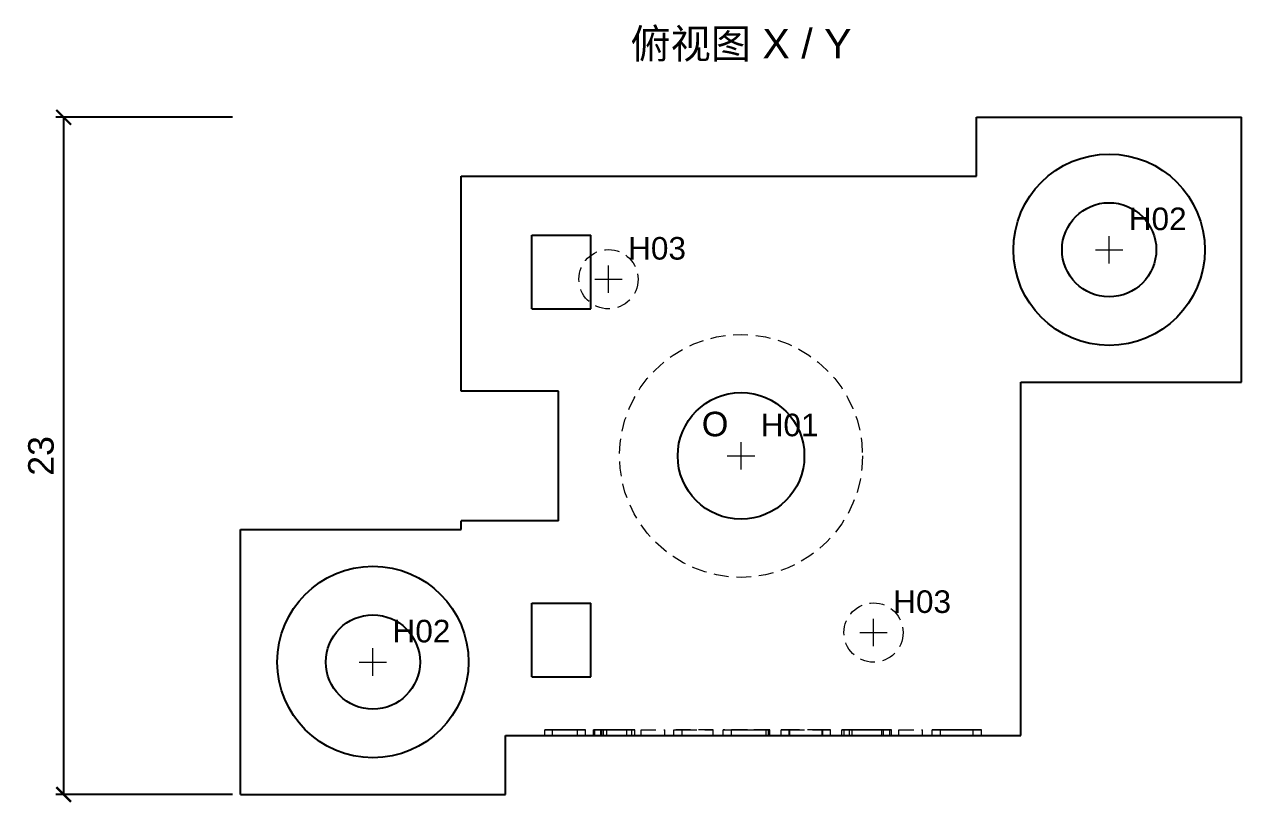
# Model space of a CAD drawing. Header units: millimetres. Extents: x 4 to 223, y 19 to 91.
# Drawn here: x 29.33 to 70.67, y 18.89 to 45.32 of the extents above; entities that cross this region are included whole.
import ezdxf
from ezdxf.enums import TextEntityAlignment as Align

# ---------------------------------------------------------------- set-up
doc = ezdxf.new("R2010")
doc.units = ezdxf.units.MM
doc.linetypes.add('WP_HIDDEN', pattern=[2.3, 1.5, -0.8])
for name, color, linetype, lineweight in [('ANNOTATIONS', 7, 'CONTINUOUS', 18), ('DIMENSIONS', 7, 'CONTINUOUS', 18), ('HIDDEN', 7, 'WP_HIDDEN', 13), ('VISIBLE', 7, 'CONTINUOUS', 25)]:
    doc.layers.add(name, color=color, linetype=linetype, lineweight=lineweight)
doc.styles.add('CJK', font='Arial Unicode.ttf')
doc.styles.add('OpenSansCondensed-Light', font='OpenSansCondensed-Light.ttf')
doc.dimstyles.new('EZDXF', dxfattribs={"dimtxt": 0.25, "dimasz": 0.175, "dimexe": 0.375, "dimexo": 0.125, "dimgap": 0.1, "dimtad": 1, "dimlfac": 100, "dimzin": 12, "dimdsep": 46, "dimtxsty": 'OpenSansCondensed-Light', "dimblk": 'ARCHTICK', "dimcen": 2.5, "dimazin": 3, "dimtfac": 0.5, "dimtmove": 2, "dimatfit": 3})

# ---------------------------------------------------------------- blocks, each defined once
blk = doc.blocks.new('_ARCHTICK')
at = {"color": 0, "linetype": 'BYBLOCK', "const_width": 0.15}
blk.add_lwpolyline([(-0.5, -0.5), (0.5, 0.5)], dxfattribs=at)

msp = doc.modelspace()

# ---------------------------------------------------------------- linework, layer by layer
at = {"layer": 'ANNOTATIONS'}
for p, q in [((66.16667, 37.2), (66.16667, 38.13333)), ((65.7, 37.66667), (66.63333, 37.66667)), ((49.16667, 36.2), (49.16667, 37.13333)), ((48.7, 36.66667), (49.63333, 36.66667)), ((53.66667, 30.2), (53.66667, 31.13333)), ((53.2, 30.66667), (54.13333, 30.66667)), ((58.16667, 24.2), (58.16667, 25.13333)), ((57.7, 24.66667), (58.63333, 24.66667)), ((41.16667, 23.2), (41.16667, 24.13333)), ((40.7, 23.66667), (41.63333, 23.66667))]:
    msp.add_line(p, q, dxfattribs=at)
at = {"layer": 'HIDDEN', "ltscale": 0.333333}
for p, q in [((47.00037, 21.16667), (47.00037, 21.36667)), ((47.26884, 21.16667), (47.26884, 21.36667)), ((48.11924, 21.16667), (48.11924, 21.36667)), ((48.38771, 21.16667), (48.38771, 21.36667)), ((48.65328, 21.16667), (48.65328, 21.36667)), ((48.65328, 21.36667), (48.92755, 21.36667)), ((48.92755, 21.16667), (48.65328, 21.16667)), ((48.94496, 21.36667), (48.69971, 21.36667)), ((48.69971, 21.16667), (48.69971, 21.36667)), ((48.69971, 21.36667), (48.90578, 21.36667)), ((48.90578, 21.16667), (48.69971, 21.16667)), ((48.69971, 21.16667), (48.94496, 21.16667)), ((48.90578, 21.16667), (48.90578, 21.36667)), ((48.90578, 21.36667), (49.9637, 21.36667)), ((49.9637, 21.16667), (48.90578, 21.16667)), ((48.92755, 21.16667), (48.92755, 21.36667)), ((48.94496, 21.16667), (48.94496, 21.36667)), ((49.11475, 21.36667), (49.00011, 21.36667)), ((49.00011, 21.16667), (49.00011, 21.36667)), ((49.00011, 21.16667), (49.11475, 21.16667)), ((49.9637, 21.36667), (49.11475, 21.36667)), ((49.11475, 21.16667), (49.11475, 21.36667)), ((49.11475, 21.16667), (49.9637, 21.16667)), ((49.78665, 21.16667), (49.78665, 21.36667)), ((49.9637, 21.16667), (49.9637, 21.36667)), ((50.06383, 21.16667), (50.06383, 21.36667)), ((50.27715, 21.16667), (50.27715, 21.36667)), ((50.27715, 21.36667), (51.07966, 21.36667)), ((51.07966, 21.16667), (50.27715, 21.16667)), ((51.07966, 21.16667), (51.07966, 21.36667)), ((51.39022, 21.16667), (51.39022, 21.36667)), ((51.39022, 21.36667), (51.67175, 21.36667)), ((52.7195, 21.36667), (51.39022, 21.36667)), ((51.67175, 21.16667), (51.39022, 21.16667)), ((51.39022, 21.16667), (52.7195, 21.16667)), ((51.67175, 21.16667), (51.67175, 21.36667)), ((51.67175, 21.36667), (52.7195, 21.36667)), ((52.7195, 21.16667), (51.67175, 21.16667)), ((52.7195, 21.16667), (52.7195, 21.36667)), ((53.06053, 21.16667), (53.06053, 21.36667)), ((53.06053, 21.36667), (54.59879, 21.36667)), ((54.64813, 21.36667), (53.06053, 21.36667)), ((54.59879, 21.16667), (53.06053, 21.16667)), ((53.06053, 21.16667), (54.64813, 21.16667)), ((54.59879, 21.36667), (53.34206, 21.36667)), ((53.34206, 21.16667), (53.34206, 21.36667)), ((53.34206, 21.36667), (54.51898, 21.36667)), ((53.34206, 21.36667), (54.64813, 21.36667)), ((54.64813, 21.16667), (53.34206, 21.16667)), ((53.34206, 21.16667), (54.51898, 21.16667)), ((53.34206, 21.16667), (54.59879, 21.16667)), ((54.51898, 21.16667), (54.51898, 21.36667)), ((54.59879, 21.16667), (54.59879, 21.36667)), ((54.64813, 21.16667), (54.64813, 21.36667)), ((55.03415, 21.16667), (55.03415, 21.36667)), ((55.03415, 21.36667), (55.32293, 21.36667)), ((55.30407, 21.36667), (55.03415, 21.36667)), ((55.32293, 21.16667), (55.03415, 21.16667)), ((55.03415, 21.16667), (55.30407, 21.16667)), ((56.42148, 21.36667), (55.30407, 21.36667)), ((55.30407, 21.16667), (55.30407, 21.36667)), ((55.30407, 21.16667), (56.42148, 21.16667)), ((55.32293, 21.16667), (55.32293, 21.36667)), ((55.32293, 21.36667), (56.44035, 21.36667)), ((56.44035, 21.16667), (55.32293, 21.16667)), ((56.71027, 21.36667), (56.42148, 21.36667)), ((56.42148, 21.16667), (56.42148, 21.36667)), ((56.42148, 21.16667), (56.71027, 21.16667)), ((56.44035, 21.16667), (56.44035, 21.36667)), ((56.44035, 21.36667), (56.71027, 21.36667)), ((56.71027, 21.16667), (56.44035, 21.16667)), ((56.71027, 21.16667), (56.71027, 21.36667)), ((57.08758, 21.16667), (57.08758, 21.36667)), ((57.08758, 21.36667), (57.35314, 21.36667)), ((57.35314, 21.16667), (57.08758, 21.16667)), ((57.16884, 21.16667), (57.16884, 21.36667)), ((57.35314, 21.16667), (57.35314, 21.36667)), ((57.44022, 21.16667), (57.44022, 21.36667)), ((58.71726, 21.36667), (58.44734, 21.36667)), ((58.44734, 21.16667), (58.44734, 21.36667)), ((58.44734, 21.16667), (58.71726, 21.16667)), ((58.50974, 21.16667), (58.50974, 21.36667)), ((58.71726, 21.16667), (58.71726, 21.36667)), ((58.78111, 21.16667), (58.78111, 21.36667)), ((59.03072, 21.16667), (59.03072, 21.36667)), ((59.03072, 21.36667), (59.83322, 21.36667)), ((59.83322, 21.16667), (59.03072, 21.16667)), ((59.83322, 21.16667), (59.83322, 21.36667)), ((60.15974, 21.16667), (60.15974, 21.36667)), ((60.15974, 21.36667), (60.44127, 21.36667)), ((60.44127, 21.16667), (60.15974, 21.16667)), ((60.44127, 21.16667), (60.44127, 21.36667)), ((61.55143, 21.16667), (61.55143, 21.36667)), ((61.55143, 21.36667), (61.83296, 21.36667)), ((61.83296, 21.16667), (61.55143, 21.16667)), ((61.83296, 21.16667), (61.83296, 21.36667))]:
    msp.add_line(p, q, dxfattribs=at)
for points in [[(47.2108, 21.36667), (47.11874, 21.36667), (47.05298, 21.36667), (47.01353, 21.36667), (47.00037, 21.36667)], [(47.00037, 21.36667), (47.01978, 21.36667), (47.07801, 21.36667)], [(47.07801, 21.16667), (47.04276, 21.16667), (47.01863, 21.16667), (47.00037, 21.16667)], [(47.00037, 21.16667), (47.01101, 21.16667), (47.04619, 21.16667), (47.11119, 21.16667), (47.2108, 21.16667)], [(47.07801, 21.36667), (47.17452, 21.36667), (47.30875, 21.36667)], [(47.30875, 21.16667), (47.17355, 21.16667), (47.07801, 21.16667)], [(47.69404, 21.36667), (47.54847, 21.36667), (47.4194, 21.36667), (47.30685, 21.36667), (47.2108, 21.36667)], [(47.2108, 21.16667), (47.30709, 21.16667), (47.42081, 21.16667), (47.55052, 21.16667), (47.69404, 21.16667)], [(47.26884, 21.36667), (47.27651, 21.36667), (47.2995, 21.36667), (47.33782, 21.36667), (47.39147, 21.36667)], [(47.4038, 21.36667), (47.34476, 21.36667), (47.30258, 21.36667), (47.27728, 21.36667), (47.26884, 21.36667)], [(47.39147, 21.16667), (47.33282, 21.16667), (47.2951, 21.16667), (47.2749, 21.16667), (47.26884, 21.16667)], [(47.26884, 21.16667), (47.27561, 21.16667), (47.29804, 21.16667), (47.33963, 21.16667), (47.4038, 21.16667)], [(47.30875, 21.36667), (47.48162, 21.36667), (47.69404, 21.36667)], [(47.69404, 21.16667), (47.48285, 21.16667), (47.30875, 21.16667)], [(47.39147, 21.36667), (47.52842, 21.36667), (47.69404, 21.36667)], [(47.69404, 21.16667), (47.52757, 21.16667), (47.39147, 21.16667)], [(47.69114, 21.36667), (47.52933, 21.36667), (47.4038, 21.36667)], [(47.4038, 21.16667), (47.52918, 21.16667), (47.69114, 21.16667)], [(47.99661, 21.36667), (47.85893, 21.36667), (47.69114, 21.36667)], [(47.69114, 21.16667), (47.8597, 21.16667), (47.99661, 21.16667)], [(47.69404, 21.36667), (47.85476, 21.36667), (47.99444, 21.36667)], [(48.08078, 21.36667), (47.9992, 21.36667), (47.90755, 21.36667), (47.80583, 21.36667), (47.69404, 21.36667)], [(47.69404, 21.36667), (47.85966, 21.36667), (47.99661, 21.36667)], [(47.69404, 21.16667), (47.90628, 21.16667), (47.99855, 21.16667), (48.08078, 21.16667)], [(47.99444, 21.16667), (47.85422, 21.16667), (47.69404, 21.16667)], [(47.99661, 21.16667), (47.86053, 21.16667), (47.69404, 21.16667)], [(47.99444, 21.36667), (48.11235, 21.36667), (48.20776, 21.36667)], [(48.20776, 21.16667), (48.11247, 21.16667), (47.99444, 21.16667)], [(47.99661, 21.36667), (48.05026, 21.36667), (48.08858, 21.36667), (48.11158, 21.36667), (48.11924, 21.36667)], [(48.11924, 21.16667), (48.11317, 21.16667), (48.09296, 21.16667), (48.05522, 21.16667), (47.99661, 21.16667)], [(47.99661, 21.16667), (48.05529, 21.16667), (48.09302, 21.16667), (48.11319, 21.16667), (48.11924, 21.16667)], [(48.3108, 21.36667), (48.21484, 21.36667), (48.08078, 21.36667)], [(48.08078, 21.16667), (48.15329, 21.16667), (48.21579, 21.16667), (48.3108, 21.16667)], [(48.20776, 21.36667), (48.28286, 21.36667), (48.33982, 21.36667)], [(48.33982, 21.16667), (48.28325, 21.16667), (48.20776, 21.16667)], [(48.38771, 21.36667), (48.36848, 21.36667), (48.3108, 21.36667)], [(48.3108, 21.16667), (48.34569, 21.16667), (48.3696, 21.16667), (48.38771, 21.16667)], [(48.33982, 21.36667), (48.37574, 21.36667), (48.38771, 21.36667)], [(48.38771, 21.16667), (48.37633, 21.16667), (48.33982, 21.16667)], [(48.86297, 21.36667), (48.78103, 21.36667), (48.71876, 21.36667), (48.67618, 21.36667), (48.65328, 21.36667)], [(48.65328, 21.16667), (48.67581, 21.16667), (48.71823, 21.16667), (48.78074, 21.16667), (48.86297, 21.16667)], [(49.33679, 21.36667), (49.19833, 21.36667), (49.07321, 21.36667), (48.96143, 21.36667), (48.86297, 21.36667)], [(48.86297, 21.16667), (48.96255, 21.16667), (49.07548, 21.16667), (49.20068, 21.16667), (49.33679, 21.16667)], [(48.92755, 21.36667), (48.94782, 21.36667), (48.97816, 21.36667), (49.01857, 21.36667), (49.06904, 21.36667)], [(49.06904, 21.16667), (49.01808, 21.16667), (48.97757, 21.16667), (48.94747, 21.16667), (48.92755, 21.16667)], [(49.1046, 21.36667), (49.0139, 21.36667), (48.94496, 21.36667)], [(48.94496, 21.16667), (49.01397, 21.16667), (49.1046, 21.16667)], [(49.00011, 21.36667), (49.40209, 21.36667)], [(49.40209, 21.16667), (49.19551, 21.16667), (49.00011, 21.16667)], [(49.06904, 21.36667), (49.19149, 21.36667), (49.33679, 21.36667)], [(49.33679, 21.16667), (49.19161, 21.16667), (49.06904, 21.16667)], [(49.33243, 21.36667), (49.21235, 21.36667), (49.1046, 21.36667)], [(49.1046, 21.16667), (49.21247, 21.16667), (49.33243, 21.16667)], [(49.66113, 21.36667), (49.51619, 21.36667), (49.33243, 21.36667)], [(49.33243, 21.16667), (49.51555, 21.16667), (49.66113, 21.16667)], [(49.33679, 21.36667), (49.51093, 21.36667), (49.65605, 21.36667)], [(49.89549, 21.36667), (49.78384, 21.36667), (49.65351, 21.36667), (49.50449, 21.36667), (49.33679, 21.36667)], [(49.33679, 21.16667), (49.50185, 21.16667), (49.65183, 21.16667), (49.78372, 21.16667), (49.89549, 21.16667)], [(49.65605, 21.16667), (49.51105, 21.16667), (49.33679, 21.16667)], [(49.40209, 21.36667), (49.53596, 21.36667), (49.65895, 21.36667), (49.77105, 21.36667), (49.87227, 21.36667)], [(49.87227, 21.16667), (49.77129, 21.16667), (49.65861, 21.16667), (49.40209, 21.16667)], [(49.65605, 21.36667), (49.71319, 21.36667), (49.754, 21.36667), (49.77849, 21.36667), (49.78665, 21.36667)], [(49.78665, 21.16667), (49.77872, 21.16667), (49.7545, 21.16667), (49.71362, 21.16667), (49.65605, 21.16667)], [(49.78665, 21.36667), (49.77881, 21.36667), (49.75527, 21.36667), (49.71604, 21.36667), (49.66113, 21.36667)], [(49.66113, 21.16667), (49.71646, 21.16667), (49.75575, 21.16667), (49.77903, 21.16667), (49.78665, 21.16667)], [(49.87227, 21.36667), (49.95608, 21.36667), (50.01594, 21.36667), (50.05186, 21.36667), (50.06383, 21.36667)], [(50.06383, 21.16667), (50.05221, 21.16667), (50.01661, 21.16667), (49.95649, 21.16667), (49.87227, 21.16667)], [(50.06383, 21.36667), (50.05331, 21.36667), (50.02175, 21.36667), (49.96914, 21.36667), (49.89549, 21.36667)], [(49.89549, 21.16667), (49.96932, 21.16667), (50.0221, 21.16667), (50.05351, 21.16667), (50.06383, 21.16667)], [(57.2044, 21.36667), (57.15547, 21.36667), (57.11968, 21.36667), (57.09706, 21.36667), (57.08758, 21.36667)], [(57.08758, 21.16667), (57.09699, 21.16667), (57.11957, 21.16667), (57.1554, 21.16667), (57.2044, 21.16667)], [(57.24358, 21.36667), (57.18753, 21.36667), (57.16884, 21.36667)], [(57.16884, 21.36667), (57.17456, 21.36667), (57.1917, 21.36667), (57.22027, 21.36667), (57.26027, 21.36667)], [(57.26027, 21.16667), (57.22035, 21.16667), (57.19174, 21.16667), (57.17456, 21.16667), (57.16884, 21.16667)], [(57.16884, 21.16667), (57.18749, 21.16667), (57.24358, 21.16667)], [(57.5106, 21.36667), (57.41827, 21.36667), (57.33646, 21.36667), (57.26517, 21.36667), (57.2044, 21.36667)], [(57.2044, 21.16667), (57.26525, 21.16667), (57.33674, 21.16667), (57.41864, 21.16667), (57.5106, 21.16667)], [(57.47069, 21.36667), (57.33773, 21.36667), (57.24358, 21.36667)], [(57.24358, 21.16667), (57.33825, 21.16667), (57.47069, 21.16667)], [(57.26027, 21.36667), (57.31124, 21.36667), (57.37274, 21.36667), (57.44475, 21.36667), (57.52729, 21.36667)], [(57.52729, 21.16667), (57.37322, 21.16667), (57.31147, 21.16667), (57.26027, 21.16667)], [(57.35314, 21.36667), (57.38453, 21.36667), (57.44094, 21.36667)], [(57.44094, 21.16667), (57.38431, 21.16667), (57.35314, 21.16667)], [(57.55704, 21.36667), (57.50593, 21.36667), (57.46942, 21.36667), (57.44752, 21.36667), (57.44022, 21.36667)], [(57.44022, 21.36667), (57.44539, 21.36667), (57.46089, 21.36667), (57.48674, 21.36667), (57.52293, 21.36667)], [(57.52293, 21.16667), (57.48676, 21.16667), (57.46088, 21.16667), (57.44537, 21.16667), (57.44022, 21.16667)], [(57.44022, 21.16667), (57.44754, 21.16667), (57.46956, 21.16667), (57.50616, 21.16667), (57.55704, 21.16667)], [(57.44094, 21.36667), (57.52892, 21.36667), (57.65499, 21.36667)], [(57.65499, 21.16667), (57.52941, 21.16667), (57.44094, 21.16667)], [(57.88138, 21.36667), (57.74578, 21.36667), (57.63214, 21.36667), (57.54044, 21.36667), (57.47069, 21.36667)], [(57.47069, 21.16667), (57.54404, 21.16667), (57.63847, 21.16667), (57.75168, 21.16667), (57.88138, 21.16667)], [(57.99457, 21.36667), (57.85603, 21.36667), (57.72918, 21.36667), (57.61404, 21.36667), (57.5106, 21.36667)], [(57.5106, 21.16667), (57.61643, 21.16667), (57.7329, 21.16667), (57.99457, 21.16667)], [(57.52293, 21.36667), (57.57994, 21.36667), (57.66968, 21.36667), (57.79217, 21.36667), (57.94741, 21.36667)], [(57.94741, 21.16667), (57.80209, 21.16667), (57.67953, 21.16667), (57.58479, 21.16667), (57.52293, 21.16667)], [(57.52729, 21.36667), (57.71268, 21.36667), (57.91766, 21.36667)], [(57.91766, 21.16667), (57.71352, 21.16667), (57.52729, 21.16667)], [(57.92927, 21.36667), (57.81022, 21.36667), (57.7085, 21.36667), (57.62411, 21.36667), (57.55704, 21.36667)], [(57.55704, 21.16667), (57.62603, 21.16667), (57.71197, 21.16667), (57.81354, 21.16667), (57.92927, 21.16667)], [(57.65499, 21.36667), (57.80918, 21.36667), (57.98151, 21.36667)], [(57.98151, 21.16667), (57.80976, 21.16667), (57.65499, 21.16667)], [(58.26014, 21.36667), (58.20436, 21.36667), (58.12264, 21.36667), (58.01498, 21.36667), (57.88138, 21.36667)], [(57.88138, 21.16667), (58.00831, 21.16667), (58.11588, 21.16667), (58.20086, 21.16667), (58.26014, 21.16667)], [(57.91766, 21.36667), (58.14023, 21.36667), (58.33487, 21.36667)], [(58.33487, 21.16667), (58.13869, 21.16667), (57.91766, 21.16667)], [(58.30004, 21.36667), (58.2298, 21.36667), (58.14459, 21.36667), (58.04441, 21.36667), (57.92927, 21.36667)], [(57.92927, 21.16667), (58.04181, 21.16667), (58.14187, 21.16667), (58.22827, 21.16667), (58.30004, 21.16667)], [(57.94741, 21.36667), (58.10554, 21.36667), (58.23674, 21.36667), (58.34099, 21.36667), (58.41832, 21.36667)], [(58.41832, 21.16667), (58.33542, 21.16667), (58.22685, 21.16667), (58.09634, 21.16667), (57.94741, 21.16667)], [(57.98151, 21.36667), (58.13316, 21.36667), (58.26594, 21.36667)], [(58.26594, 21.16667), (58.1326, 21.16667), (57.98151, 21.16667)], [(58.40453, 21.36667), (58.21098, 21.36667), (57.99457, 21.36667)], [(57.99457, 21.16667), (58.20995, 21.16667), (58.40453, 21.16667)], [(58.45169, 21.36667), (58.37478, 21.36667), (58.26014, 21.36667)], [(58.26014, 21.16667), (58.37426, 21.16667), (58.45169, 21.16667)], [(58.26594, 21.36667), (58.37351, 21.36667), (58.44952, 21.36667)], [(58.44952, 21.16667), (58.37321, 21.16667), (58.26594, 21.16667)], [(58.44734, 21.36667), (58.42997, 21.36667), (58.39963, 21.36667), (58.35632, 21.36667), (58.30004, 21.36667)], [(58.30004, 21.16667), (58.3567, 21.16667), (58.40012, 21.16667), (58.43026, 21.16667), (58.44734, 21.16667)], [(58.33487, 21.36667), (58.41999, 21.36667), (58.49468, 21.36667), (58.55894, 21.36667), (58.61277, 21.36667)], [(58.61277, 21.16667), (58.55875, 21.16667), (58.49425, 21.16667), (58.33487, 21.16667)], [(58.68388, 21.36667), (58.62996, 21.36667), (58.56543, 21.36667), (58.49029, 21.36667), (58.40453, 21.36667)], [(58.40453, 21.16667), (58.48975, 21.16667), (58.56493, 21.16667), (58.62972, 21.16667), (58.68388, 21.16667)], [(58.41832, 21.36667), (58.50511, 21.36667), (58.57976, 21.36667), (58.64225, 21.36667), (58.69259, 21.36667)], [(58.69259, 21.16667), (58.64169, 21.16667), (58.57874, 21.16667), (58.50412, 21.16667), (58.41832, 21.16667)], [(58.44952, 21.36667), (58.49468, 21.36667), (58.50974, 21.36667)], [(58.50974, 21.16667), (58.49467, 21.16667), (58.44952, 21.16667)], [(58.50974, 21.36667), (58.49523, 21.36667), (58.45169, 21.36667)], [(58.45169, 21.16667), (58.49524, 21.16667), (58.50974, 21.16667)], [(58.61277, 21.36667), (58.65577, 21.36667), (58.68751, 21.36667), (58.70801, 21.36667), (58.71726, 21.36667)], [(58.71726, 21.16667), (58.70806, 21.16667), (58.6876, 21.16667), (58.65582, 21.16667), (58.61277, 21.16667)], [(58.78111, 21.36667), (58.77504, 21.36667), (58.75681, 21.36667), (58.72642, 21.36667), (58.68388, 21.36667)], [(58.68388, 21.16667), (58.7263, 21.16667), (58.75674, 21.16667), (58.77502, 21.16667), (58.78111, 21.16667)], [(58.69259, 21.36667), (58.73132, 21.36667), (58.75898, 21.36667), (58.77558, 21.36667), (58.78111, 21.36667)], [(58.78111, 21.16667), (58.77562, 21.16667), (58.75907, 21.16667), (58.73138, 21.16667), (58.69259, 21.16667)], [(60.24101, 21.36667), (60.20545, 21.36667), (60.18006, 21.36667), (60.16482, 21.36667), (60.15974, 21.36667)], [(60.15974, 21.16667), (60.17898, 21.16667), (60.20427, 21.16667), (60.24101, 21.16667)], [(60.51238, 21.36667), (60.42413, 21.36667), (60.34948, 21.36667), (60.28844, 21.36667), (60.24101, 21.36667)], [(60.24101, 21.16667), (60.2884, 21.16667), (60.3496, 21.16667), (60.42441, 21.16667), (60.51238, 21.16667)], [(60.44127, 21.36667), (60.45415, 21.36667), (60.49279, 21.36667)], [(60.49279, 21.16667), (60.45353, 21.16667), (60.44127, 21.16667)], [(60.49279, 21.36667), (60.56281, 21.36667), (60.66983, 21.36667)], [(60.66983, 21.16667), (60.56285, 21.16667), (60.49279, 21.16667)], [(61.00143, 21.36667), (60.85876, 21.36667), (60.72969, 21.36667), (60.61423, 21.36667), (60.51238, 21.36667)], [(60.51238, 21.16667), (60.61681, 21.16667), (60.73385, 21.16667), (60.86243, 21.16667), (61.00143, 21.16667)], [(60.66983, 21.36667), (60.80933, 21.36667), (60.97676, 21.36667)], [(60.97676, 21.16667), (60.81017, 21.16667), (60.66983, 21.16667)], [(60.97676, 21.36667), (61.12088, 21.36667), (61.24269, 21.36667), (61.34219, 21.36667), (61.41937, 21.36667)], [(61.41937, 21.16667), (61.33938, 21.16667), (61.23733, 21.16667), (61.11556, 21.16667), (60.97676, 21.16667)], [(61.49846, 21.36667), (61.39638, 21.36667), (61.27951, 21.36667), (61.14786, 21.36667), (61.00143, 21.36667)], [(61.00143, 21.16667), (61.1439, 21.16667), (61.27511, 21.16667), (61.39372, 21.16667), (61.49846, 21.16667)], [(61.41937, 21.36667), (61.47715, 21.36667), (61.51841, 21.36667), (61.54318, 21.36667), (61.55143, 21.36667)], [(61.55143, 21.16667), (61.54433, 21.16667), (61.5214, 21.16667), (61.48032, 21.16667), (61.41937, 21.16667)], [(61.7604, 21.36667), (61.71682, 21.36667), (61.65864, 21.36667), (61.58585, 21.36667), (61.49846, 21.36667)], [(61.49846, 21.16667), (61.58523, 21.16667), (61.65813, 21.16667), (61.71663, 21.16667), (61.7604, 21.16667)], [(61.83296, 21.36667), (61.81482, 21.36667), (61.7604, 21.36667)], [(61.7604, 21.16667), (61.7931, 21.16667), (61.81569, 21.16667), (61.83296, 21.16667)]]:
    msp.add_lwpolyline(points, dxfattribs=at)
for centre, radius in [((49.16667, 36.66667), 1.005), ((53.66667, 30.66667), 4.125), ((58.16667, 24.66667), 1.005)]:
    msp.add_circle(centre, radius, dxfattribs=at)
at = {"layer": 'VISIBLE'}
for p, q in [((61.66667, 40.16667), (61.66667, 42.16667)), ((61.66667, 42.16667), (70.66667, 42.16667)), ((70.66667, 33.16667), (70.66667, 42.16667)), ((44.16667, 40.16667), (61.66667, 40.16667)), ((44.16667, 32.86667), (44.16667, 40.16667)), ((46.56667, 35.66667), (46.56667, 38.16667)), ((46.56667, 38.16667), (48.56667, 38.16667)), ((48.56667, 35.66667), (48.56667, 38.16667)), ((46.56667, 35.66667), (48.56667, 35.66667)), ((63.16667, 21.16667), (63.16667, 33.16667)), ((63.16667, 33.16667), (70.66667, 33.16667)), ((47.46667, 32.86667), (44.16667, 32.86667)), ((47.46667, 28.46667), (47.46667, 32.86667)), ((36.66667, 28.16667), (44.16667, 28.16667)), ((36.66667, 19.16667), (36.66667, 28.16667)), ((47.46667, 28.46667), (44.16667, 28.46667)), ((44.16667, 28.16667), (44.16667, 28.46667)), ((46.56667, 23.16667), (46.56667, 25.66667)), ((46.56667, 25.66667), (48.56667, 25.66667)), ((48.56667, 23.16667), (48.56667, 25.66667)), ((46.56667, 23.16667), (48.56667, 23.16667)), ((45.66667, 19.16667), (45.66667, 21.16667)), ((45.66667, 21.16667), (63.16667, 21.16667)), ((36.66667, 19.16667), (45.66667, 19.16667))]:
    msp.add_line(p, q, dxfattribs=at)
for centre, radius in [((66.16667, 37.66667), 3.25), ((66.16667, 37.66667), 1.6), ((53.66667, 30.66667), 2.15), ((41.16667, 23.66667), 3.25), ((41.16667, 23.66667), 1.6)]:
    msp.add_circle(centre, radius, dxfattribs=at)

# ---------------------------------------------------------------- texts
at = {"layer": 'ANNOTATIONS', "style": 'CJK'}
msp.add_text('俯视图 X / Y', height=1, dxfattribs=at).set_placement((53.66667, 44.16667), align=Align.CENTER)
for s, height, p in [('H02', 0.766667, (66.83333, 38.33333)), ('H03', 0.766667, (49.83333, 37.33333)), ('O', 0.83333, (52.33333, 31.33333)), ('H01', 0.766667, (54.33333, 31.33333)), ('H03', 0.766667, (58.83333, 25.33333)), ('H02', 0.766667, (41.83333, 24.33333))]:
    msp.add_text(s, height=height, dxfattribs=at).set_placement(p)

# ---------------------------------------------------------------- dimensions: what is measured, and where the dimension line sits
at = {"layer": 'DIMENSIONS'}
msp.add_linear_dim(base=(30.66667, 19.16667), p1=(36.66667, 19.16667), p2=(36.66667, 42.16667), angle=90, dimstyle='EZDXF', override={"dimtxt": 0.866667, "dimasz": 0.5, "dimexe": 0.266667, "dimexo": 0.266667, "dimgap": 0.333333, "dimdec": 4, "dimlfac": 1, "dimzin": 8, "dimtxsty": 'CJK', "dimclrd": 7, "dimclre": 7, "dimclrt": 7}, dxfattribs=at).render()

doc.saveas('drawing.dxf')
